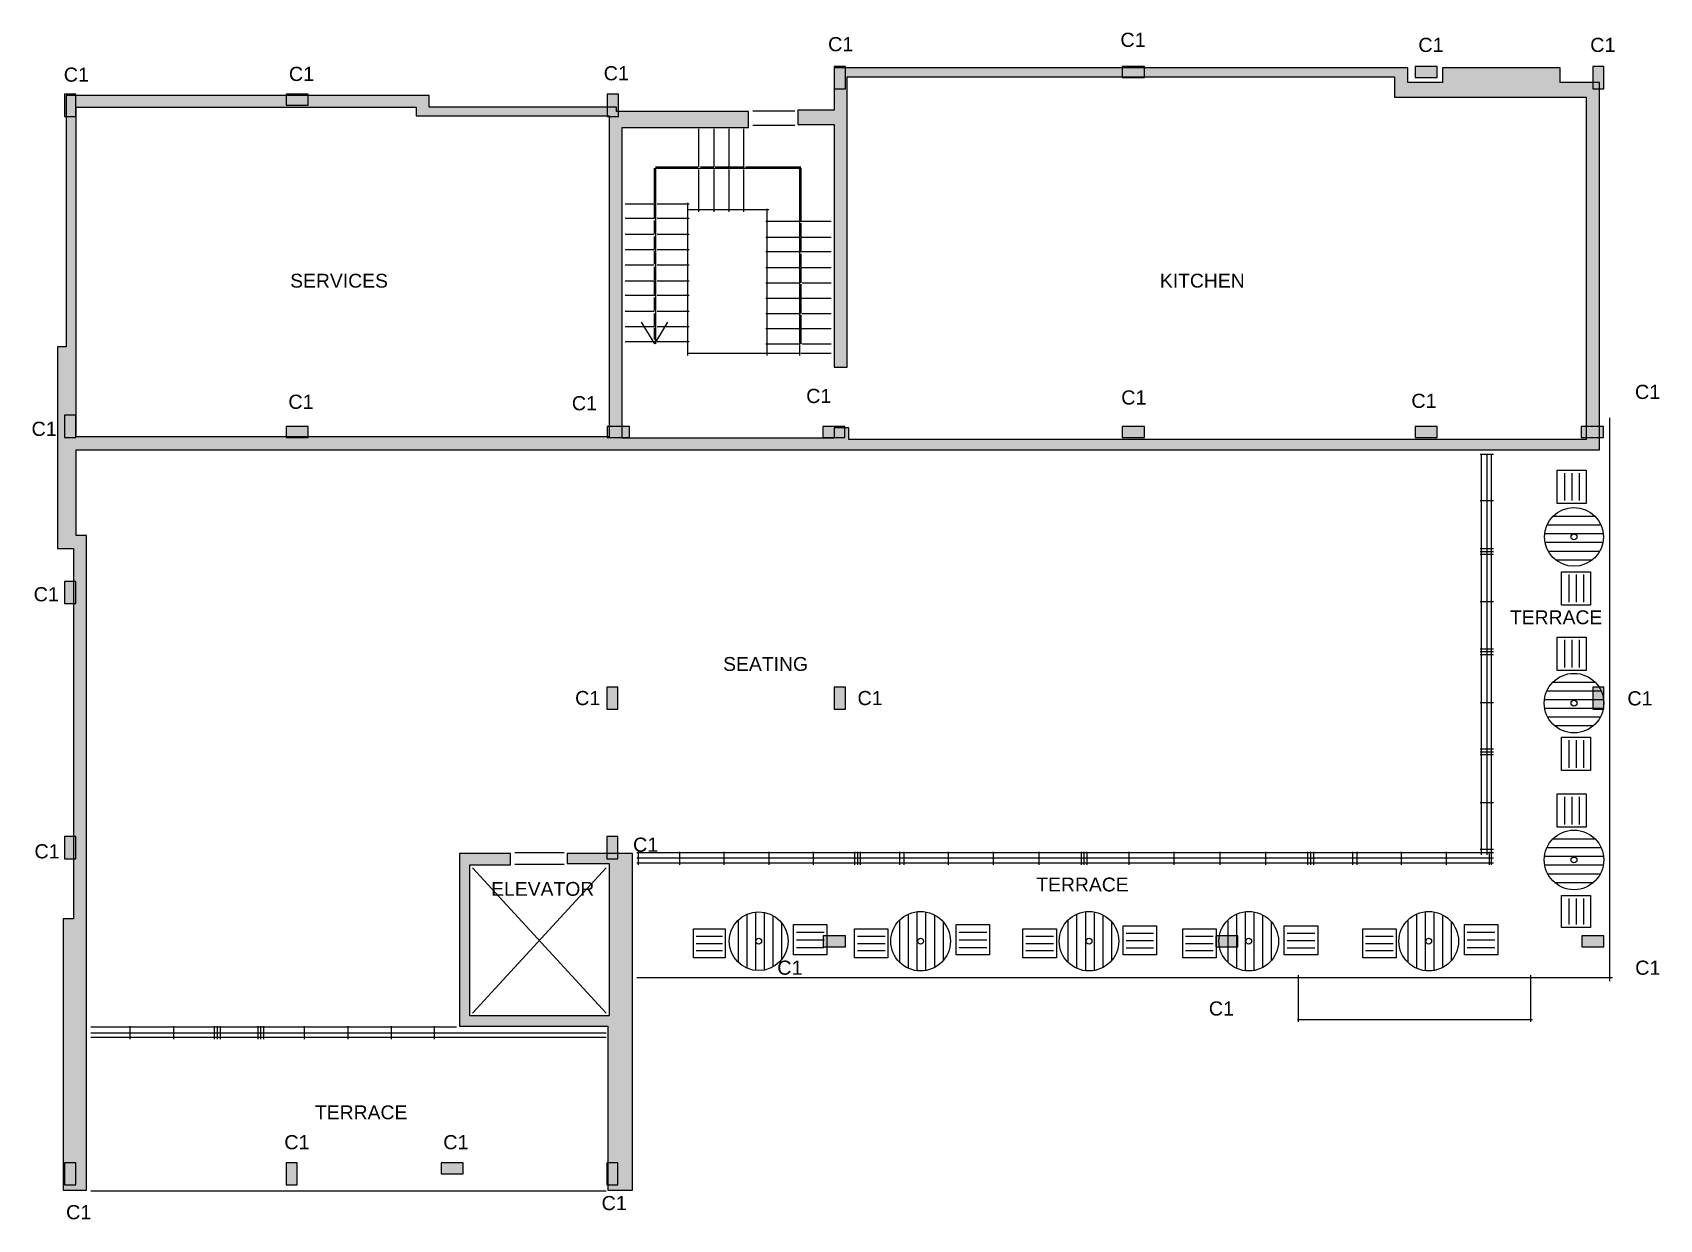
# Model space of a CAD drawing. Header units: inches. Extents: x 67.3 to 144.6, y 10.6 to 37.3.
# Drawn here: x 115.17 to 144.55, y 15.04 to 36.48 of the extents above; entities that cross this region are included whole.
import ezdxf
from ezdxf.enums import TextEntityAlignment as Align

# ---------------------------------------------------------------- set-up
doc = ezdxf.new("R2010")
doc.units = ezdxf.units.IN
doc.header["$MEASUREMENT"] = 0
for name, color, linetype in [('ARCH-COLUMN', 7, 'Continuous'), ('ARCH-ELEV', 8, 'Continuous'), ('ARCH-FURN', 8, 'Continuous'), ('ARCH-RAIL', 8, 'Continuous'), ('ARCH-STAIR', 8, 'Continuous'), ('ARCH-STAIR-PATH', 5, 'Continuous'), ('ARCH-TEXT', 5, 'Continuous'), ('ARCH-WALL', 8, 'Continuous'), ('ARCH-WALL-HATCH', 9, 'Continuous')]:
    doc.layers.add(name, color=color, linetype=linetype)
doc.styles.get("Standard").update_dxf_attribs({"font": 'arial.ttf'})

msp = doc.modelspace()

# ---------------------------------------------------------------- hatches: boundary and pattern name
at = {"layer": 'ARCH-COLUMN'}
for points in [[(129.65, 35.47), (129.85, 35.47), (129.85, 35.87), (129.65, 35.87)], [(134.85, 35.67), (135.25, 35.67), (135.25, 35.87), (134.85, 35.87)], [(140.14, 35.67), (140.54, 35.67), (140.54, 35.87), (140.14, 35.87)], [(143.35, 35.47), (143.55, 35.47), (143.55, 35.87), (143.35, 35.87)], [(115.75, 34.97), (115.95, 34.97), (115.95, 35.37), (115.75, 35.37)], [(119.75, 35.17), (120.15, 35.17), (120.15, 35.37), (119.75, 35.37)], [(125.55, 34.97), (125.75, 34.97), (125.75, 35.37), (125.55, 35.37)], [(115.75, 29.17), (115.95, 29.17), (115.95, 29.57), (115.75, 29.57)], [(119.75, 29.17), (120.15, 29.17), (120.15, 29.37), (119.75, 29.37)], [(125.55, 29.17), (125.95, 29.17), (125.95, 29.37), (125.55, 29.37)], [(129.44, 29.17), (129.84, 29.17), (129.84, 29.37), (129.44, 29.37)], [(134.85, 29.17), (135.25, 29.17), (135.25, 29.37), (134.85, 29.37)], [(140.14, 29.17), (140.54, 29.17), (140.54, 29.37), (140.14, 29.37)], [(143.14, 29.17), (143.54, 29.17), (143.54, 29.37), (143.14, 29.37)], [(115.75, 26.17), (115.95, 26.17), (115.95, 26.57), (115.75, 26.57)], [(125.54, 24.26), (125.74, 24.26), (125.74, 24.66), (125.54, 24.66)], [(129.65, 24.26), (129.85, 24.26), (129.85, 24.66), (129.65, 24.66)], [(143.35, 24.26), (143.55, 24.26), (143.55, 24.66), (143.35, 24.66)], [(115.75, 21.56), (115.95, 21.56), (115.95, 21.96), (115.75, 21.96)], [(125.54, 21.56), (125.74, 21.56), (125.74, 21.96), (125.54, 21.96)], [(129.45, 19.97), (129.85, 19.97), (129.85, 20.17), (129.45, 20.17)], [(136.54, 19.97), (136.94, 19.97), (136.94, 20.17), (136.54, 20.17)], [(143.15, 19.97), (143.55, 19.97), (143.55, 20.17), (143.15, 20.17)], [(115.75, 15.67), (115.95, 15.67), (115.95, 16.07), (115.75, 16.07)], [(119.75, 15.67), (119.95, 15.67), (119.95, 16.07), (119.75, 16.07)], [(122.55, 15.87), (122.95, 15.87), (122.95, 16.07), (122.55, 16.07)], [(125.54, 15.67), (125.74, 15.67), (125.74, 16.07), (125.54, 16.07)]]:
    msp.add_hatch(color=153, dxfattribs=at).paths.add_polyline_path(points)
at = {"layer": 'ARCH-WALL-HATCH'}
h = msp.add_hatch(color=9, dxfattribs=at)
h.paths.add_polyline_path([(122.883, 21.657), (122.883, 18.537), (125.558, 18.537), (125.558, 15.574), (126.003, 15.574), (126.003, 21.657), (124.823, 21.657), (124.823, 21.474), (125.584, 21.474), (125.584, 18.721), (123.066, 18.721), (123.066, 21.448), (123.801, 21.448), (123.801, 21.657)])
h.paths.add_polyline_path([(143.467, 35.582), (142.759, 35.582), (142.759, 35.844), (140.635, 35.844), (140.635, 35.582), (140.006, 35.582), (140.006, 35.844), (129.648, 35.844), (129.648, 35.083), (128.993, 35.083), (128.993, 34.821), (129.648, 34.821), (129.648, 30.442), (129.884, 30.442), (129.884, 35.686), (139.77, 35.686), (139.77, 35.319), (143.231, 35.319), (143.231, 29.131), (129.911, 29.131), (129.911, 29.341), (129.648, 29.341), (129.648, 29.157), (125.82, 29.157), (125.82, 34.769), (128.101, 34.769), (128.101, 35.057), (125.715, 35.057), (125.715, 35.136), (122.332, 35.136), (122.332, 35.346), (115.777, 35.346), (115.777, 30.809), (115.619, 30.809), (115.619, 27.164), (115.908, 27.164), (115.908, 20.477), (115.724, 20.477), (115.724, 15.574), (116.144, 15.574), (116.144, 27.4), (115.96, 27.4), (115.96, 28.947), (143.467, 28.947)])
h.paths.add_polyline_path([(115.96, 35.136), (122.096, 35.136), (122.096, 34.978), (125.584, 34.978), (125.584, 29.183), (115.96, 29.183)], flags=0)

# ---------------------------------------------------------------- linework, layer by layer
at = {"layer": 'ARCH-COLUMN'}
for points in [[(129.65, 35.47), (129.85, 35.47), (129.85, 35.87), (129.65, 35.87)], [(134.85, 35.67), (135.25, 35.67), (135.25, 35.87), (134.85, 35.87)], [(140.14, 35.67), (140.54, 35.67), (140.54, 35.87), (140.14, 35.87)], [(143.35, 35.47), (143.55, 35.47), (143.55, 35.87), (143.35, 35.87)], [(115.75, 34.97), (115.95, 34.97), (115.95, 35.37), (115.75, 35.37)], [(119.75, 35.17), (120.15, 35.17), (120.15, 35.37), (119.75, 35.37)], [(125.55, 34.97), (125.75, 34.97), (125.75, 35.37), (125.55, 35.37)], [(115.75, 29.17), (115.95, 29.17), (115.95, 29.57), (115.75, 29.57)], [(119.75, 29.17), (120.15, 29.17), (120.15, 29.37), (119.75, 29.37)], [(125.55, 29.17), (125.95, 29.17), (125.95, 29.37), (125.55, 29.37)], [(129.44, 29.17), (129.84, 29.17), (129.84, 29.37), (129.44, 29.37)], [(134.85, 29.17), (135.25, 29.17), (135.25, 29.37), (134.85, 29.37)], [(140.14, 29.17), (140.54, 29.17), (140.54, 29.37), (140.14, 29.37)], [(143.14, 29.17), (143.54, 29.17), (143.54, 29.37), (143.14, 29.37)], [(115.75, 26.17), (115.95, 26.17), (115.95, 26.57), (115.75, 26.57)], [(125.54, 24.26), (125.74, 24.26), (125.74, 24.66), (125.54, 24.66)], [(129.65, 24.26), (129.85, 24.26), (129.85, 24.66), (129.65, 24.66)], [(143.35, 24.26), (143.55, 24.26), (143.55, 24.66), (143.35, 24.66)], [(115.75, 21.56), (115.95, 21.56), (115.95, 21.96), (115.75, 21.96)], [(125.54, 21.56), (125.74, 21.56), (125.74, 21.96), (125.54, 21.96)], [(129.45, 19.97), (129.85, 19.97), (129.85, 20.17), (129.45, 20.17)], [(136.54, 19.97), (136.94, 19.97), (136.94, 20.17), (136.54, 20.17)], [(143.15, 19.97), (143.55, 19.97), (143.55, 20.17), (143.15, 20.17)], [(115.75, 15.67), (115.95, 15.67), (115.95, 16.07), (115.75, 16.07)], [(119.75, 15.67), (119.95, 15.67), (119.95, 16.07), (119.75, 16.07)], [(122.55, 15.87), (122.95, 15.87), (122.95, 16.07), (122.55, 16.07)], [(125.54, 15.67), (125.74, 15.67), (125.74, 16.07), (125.54, 16.07)]]:
    msp.add_lwpolyline(points, close=True, dxfattribs=at)
at = {"layer": 'ARCH-ELEV'}
for p, q in [((123.879, 21.461), (124.771, 21.461)), ((123.119, 21.395), (125.531, 18.773)), ((123.119, 18.773), (125.531, 21.395))]:
    msp.add_line(p, q, dxfattribs=at)
at = {"layer": 'ARCH-FURN'}
for p, q in [((142.838, 28.528), (142.838, 28.03)), ((142.969, 28.528), (142.969, 28.03)), ((143.1, 28.528), (143.1, 28.03)), ((142.631, 27.748), (143.386, 27.748)), ((142.481, 27.433), (143.536, 27.433)), ((142.524, 27.59), (143.494, 27.59)), ((142.487, 27.276), (143.53, 27.276)), ((142.543, 27.118), (143.474, 27.118)), ((142.675, 26.961), (143.342, 26.961)), ((142.917, 26.692), (142.917, 26.194)), ((143.048, 26.692), (143.048, 26.194)), ((143.179, 26.692), (143.179, 26.194)), ((142.838, 25.512), (142.838, 25.014)), ((142.969, 25.512), (142.969, 25.014)), ((143.1, 25.512), (143.1, 25.014)), ((142.629, 24.752), (143.389, 24.752)), ((142.475, 24.437), (143.542, 24.437)), ((142.519, 24.594), (143.498, 24.594)), ((142.479, 24.28), (143.538, 24.28)), ((142.532, 24.122), (143.485, 24.122)), ((142.657, 23.965), (143.36, 23.965)), ((142.917, 23.703), (142.917, 23.205)), ((143.048, 23.703), (143.048, 23.205)), ((143.179, 23.703), (143.179, 23.205)), ((142.838, 22.68), (142.838, 22.182)), ((142.969, 22.68), (142.969, 22.182)), ((143.1, 22.68), (143.1, 22.182)), ((142.519, 21.762), (143.498, 21.762)), ((142.629, 21.92), (143.389, 21.92)), ((142.475, 21.605), (143.542, 21.605)), ((142.479, 21.448), (143.538, 21.448)), ((142.532, 21.29), (143.485, 21.29)), ((142.657, 21.133), (143.36, 21.133)), ((128.226, 20.599), (128.226, 19.543)), ((128.383, 20.593), (128.383, 19.549)), ((131.143, 20.605), (131.143, 19.537)), ((131.3, 20.601), (131.3, 19.541)), ((134.185, 20.605), (134.185, 19.537)), ((134.342, 20.601), (134.342, 19.541)), ((137.069, 20.605), (137.069, 19.537)), ((137.227, 20.601), (137.227, 19.541)), ((140.321, 20.605), (140.321, 19.537)), ((140.478, 20.601), (140.478, 19.541)), ((142.917, 20.845), (142.917, 20.373)), ((143.048, 20.845), (143.048, 20.373)), ((143.179, 20.845), (143.179, 20.373)), ((127.911, 20.448), (127.911, 19.694)), ((128.068, 20.556), (128.068, 19.586)), ((128.54, 20.536), (128.54, 19.606)), ((128.698, 20.405), (128.698, 19.737)), ((130.828, 20.451), (130.828, 19.691)), ((130.986, 20.56), (130.986, 19.582)), ((131.458, 20.547), (131.458, 19.595)), ((131.615, 20.423), (131.615, 19.719)), ((133.87, 20.451), (133.87, 19.691)), ((134.027, 20.56), (134.027, 19.582)), ((134.499, 20.547), (134.499, 19.595)), ((134.657, 20.423), (134.657, 19.719)), ((136.755, 20.451), (136.755, 19.691)), ((136.912, 20.56), (136.912, 19.582)), ((137.384, 20.547), (137.384, 19.595)), ((137.541, 20.423), (137.541, 19.719)), ((140.006, 20.451), (140.006, 19.691)), ((140.163, 20.56), (140.163, 19.582)), ((140.635, 20.547), (140.635, 19.595)), ((140.793, 20.423), (140.793, 19.719)), ((127.157, 20.163), (127.629, 20.163)), ((127.157, 20.032), (127.629, 20.032)), ((128.967, 20.235), (129.465, 20.235)), ((128.967, 20.097), (129.465, 20.097)), ((130.068, 20.163), (130.566, 20.163)), ((130.068, 20.032), (130.566, 20.032)), ((131.903, 20.235), (132.402, 20.235)), ((131.903, 20.097), (132.402, 20.097)), ((133.11, 20.163), (133.608, 20.163)), ((133.11, 20.032), (133.608, 20.032)), ((134.919, 20.215), (135.417, 20.215)), ((134.919, 20.084), (135.417, 20.084)), ((135.994, 20.163), (136.492, 20.163)), ((135.994, 20.032), (136.492, 20.032)), ((137.83, 20.215), (138.328, 20.215)), ((137.83, 20.084), (138.328, 20.084)), ((139.246, 20.163), (139.744, 20.163)), ((139.246, 20.032), (139.744, 20.032)), ((141.081, 20.235), (141.579, 20.235)), ((141.081, 20.097), (141.579, 20.097)), ((127.157, 19.901), (127.629, 19.901)), ((128.967, 19.96), (129.465, 19.96)), ((130.068, 19.901), (130.566, 19.901)), ((131.903, 19.96), (132.402, 19.96)), ((133.11, 19.901), (133.608, 19.901)), ((134.919, 19.953), (135.417, 19.953)), ((135.994, 19.901), (136.492, 19.901)), ((137.83, 19.953), (138.328, 19.953)), ((139.246, 19.901), (139.744, 19.901)), ((141.081, 19.96), (141.579, 19.96))]:
    msp.add_line(p, q, dxfattribs=at)
for points in [[(142.707, 28.58), (143.231, 28.58), (143.231, 27.977), (142.707, 27.977)], [(142.786, 26.745), (143.31, 26.745), (143.31, 26.142), (142.786, 26.142)], [(142.707, 25.565), (143.231, 25.565), (143.231, 24.961), (142.707, 24.961)], [(142.786, 23.755), (143.31, 23.755), (143.31, 23.152), (142.786, 23.152)], [(142.707, 22.733), (143.231, 22.733), (143.231, 22.129), (142.707, 22.129)], [(142.786, 20.897), (143.31, 20.897), (143.31, 20.32), (142.786, 20.32)], [(127.105, 20.294), (127.682, 20.294), (127.682, 19.769), (127.105, 19.769)], [(128.914, 20.373), (129.517, 20.373), (129.517, 19.822), (128.914, 19.822)], [(130.015, 20.294), (130.619, 20.294), (130.619, 19.769), (130.015, 19.769)], [(131.851, 20.373), (132.454, 20.373), (132.454, 19.822), (131.851, 19.822)], [(133.057, 20.294), (133.66, 20.294), (133.66, 19.769), (133.057, 19.769)], [(134.867, 20.346), (135.47, 20.346), (135.47, 19.822), (134.867, 19.822)], [(135.942, 20.294), (136.545, 20.294), (136.545, 19.769), (135.942, 19.769)], [(137.777, 20.346), (138.38, 20.346), (138.38, 19.822), (137.777, 19.822)], [(139.193, 20.294), (139.796, 20.294), (139.796, 19.769), (139.193, 19.769)], [(141.029, 20.373), (141.632, 20.373), (141.632, 19.822), (141.029, 19.822)]]:
    msp.add_lwpolyline(points, close=True, dxfattribs=at)
for centre, radius in [((143.009, 27.374), 0.531), ((143.009, 27.374), 0.0524), ((143.009, 24.371), 0.538), ((143.009, 24.371), 0.0524), ((143.009, 21.539), 0.538), ((143.009, 21.539), 0.0524), ((128.285, 20.071), 0.531), ((131.209, 20.071), 0.538), ((134.25, 20.071), 0.538), ((137.135, 20.071), 0.538), ((140.386, 20.071), 0.538), ((128.285, 20.071), 0.0524), ((131.209, 20.071), 0.0524), ((134.25, 20.071), 0.0524), ((137.135, 20.071), 0.0524), ((140.386, 20.071), 0.0524)]:
    msp.add_circle(centre, radius, dxfattribs=at)
at = {"layer": 'ARCH-RAIL'}
for p, q in [((143.651, 29.524), (143.651, 19.35)), ((141.317, 28.869), (141.553, 28.869)), ((141.33, 28.869), (141.33, 21.631)), ((141.435, 28.869), (141.435, 21.631)), ((141.514, 28.869), (141.514, 21.448)), ((141.317, 28.03), (141.553, 28.03)), ((141.317, 27.164), (141.553, 27.164)), ((141.317, 27.112), (141.553, 27.112)), ((141.317, 27.059), (141.553, 27.059)), ((141.317, 26.207), (141.553, 26.207)), ((141.317, 25.355), (141.553, 25.355)), ((141.317, 25.302), (141.553, 25.302)), ((141.317, 25.25), (141.553, 25.25)), ((141.317, 24.385), (141.553, 24.385)), ((141.317, 23.545), (141.553, 23.545)), ((141.317, 23.493), (141.553, 23.493)), ((141.317, 23.441), (141.553, 23.441)), ((141.317, 22.575), (141.553, 22.575)), ((123.879, 21.671), (124.771, 21.671)), ((126.082, 21.671), (141.553, 21.671)), ((126.082, 21.579), (141.553, 21.579)), ((126.082, 21.487), (141.553, 21.487)), ((126.108, 21.684), (126.108, 21.448)), ((126.856, 21.684), (126.856, 21.448)), ((127.655, 21.684), (127.655, 21.448)), ((128.468, 21.684), (128.468, 21.448)), ((129.268, 21.684), (129.268, 21.448)), ((130.015, 21.684), (130.015, 21.448)), ((130.068, 21.684), (130.068, 21.448)), ((130.12, 21.684), (130.12, 21.448)), ((130.828, 21.684), (130.828, 21.448)), ((130.907, 21.684), (130.907, 21.448)), ((131.707, 21.684), (131.707, 21.448)), ((132.52, 21.684), (132.52, 21.448)), ((133.346, 21.684), (133.346, 21.448)), ((134.106, 21.684), (134.106, 21.448)), ((134.159, 21.684), (134.159, 21.448)), ((134.211, 21.684), (134.211, 21.448)), ((134.971, 21.684), (134.971, 21.448)), ((135.784, 21.684), (135.784, 21.448)), ((136.61, 21.684), (136.61, 21.448)), ((137.436, 21.684), (137.436, 21.448)), ((138.197, 21.684), (138.197, 21.448)), ((138.249, 21.684), (138.249, 21.448)), ((138.302, 21.684), (138.302, 21.448)), ((139.01, 21.684), (139.01, 21.448)), ((139.088, 21.684), (139.088, 21.448)), ((139.888, 21.684), (139.888, 21.448)), ((140.701, 21.684), (140.701, 21.448)), ((141.317, 21.736), (141.553, 21.736)), ((141.475, 21.684), (141.475, 21.448)), ((126.082, 19.415), (143.703, 19.415)), ((138.026, 19.455), (138.026, 18.616)), ((142.222, 19.455), (142.222, 18.616)), ((116.222, 18.524), (122.83, 18.524)), ((116.93, 18.537), (116.93, 18.301)), ((117.717, 18.537), (117.717, 18.301)), ((118.451, 18.537), (118.451, 18.301)), ((118.504, 18.537), (118.504, 18.301)), ((118.556, 18.537), (118.556, 18.301)), ((119.238, 18.537), (119.238, 18.301)), ((119.29, 18.537), (119.29, 18.301)), ((119.343, 18.537), (119.343, 18.301)), ((120.077, 18.537), (120.077, 18.301)), ((120.864, 18.537), (120.864, 18.301)), ((121.65, 18.537), (121.65, 18.301)), ((122.424, 18.537), (122.424, 18.301)), ((138.013, 18.655), (142.261, 18.655)), ((116.222, 18.419), (125.531, 18.419)), ((116.222, 18.34), (125.531, 18.34)), ((116.222, 15.561), (125.531, 15.561))]:
    msp.add_line(p, q, dxfattribs=at)
at = {"layer": 'ARCH-STAIR'}
for p, q in [((128.18, 35.07), (128.94, 35.07)), ((127.197, 34.742), (127.197, 34.061)), ((127.472, 34.742), (127.472, 34.061)), ((127.747, 34.742), (127.747, 34.034)), ((128.009, 34.742), (128.009, 34.034)), ((128.18, 34.808), (128.94, 34.808)), ((126.397, 34.034), (126.397, 33.405)), ((126.423, 34.061), (127.183, 34.061)), ((127.197, 34.008), (127.197, 33.248)), ((127.236, 34.061), (127.472, 34.061)), ((127.472, 34.008), (127.472, 33.248)), ((127.498, 34.061), (127.734, 34.061)), ((127.747, 34.008), (127.747, 33.248)), ((127.76, 34.061), (128.023, 34.061)), ((128.009, 34.008), (128.009, 33.248)), ((128.049, 34.061), (129.045, 34.061)), ((129.045, 34.034), (129.045, 33.064)), ((125.872, 33.392), (126.423, 33.392)), ((126.397, 33.379), (126.397, 33.117)), ((126.449, 33.392), (127.026, 33.392)), ((127, 33.405), (127, 30.652)), ((127, 33.287), (128.468, 33.287)), ((128.429, 33.3), (128.429, 30.652)), ((125.872, 33.13), (126.423, 33.13)), ((126.397, 33.09), (126.397, 32.854)), ((126.449, 33.13), (127.026, 33.13)), ((128.416, 33.077), (129.019, 33.077)), ((129.045, 33.077), (129.596, 33.077)), ((129.045, 33.038), (129.045, 32.802)), ((125.872, 32.841), (126.397, 32.841)), ((126.397, 32.802), (126.397, 32.566)), ((126.449, 32.841), (127.026, 32.841)), ((128.416, 32.789), (129.019, 32.789)), ((129.045, 32.789), (129.596, 32.789)), ((129.045, 32.776), (129.045, 32.514)), ((125.872, 32.566), (126.397, 32.566)), ((126.397, 32.54), (126.397, 32.304)), ((126.449, 32.566), (127.026, 32.566)), ((128.416, 32.527), (129.019, 32.527)), ((129.045, 32.527), (129.596, 32.527)), ((129.045, 32.487), (129.045, 32.251)), ((125.872, 32.291), (126.397, 32.291)), ((126.397, 32.251), (126.397, 32.015)), ((126.449, 32.291), (127.026, 32.291)), ((128.416, 32.238), (129.019, 32.238)), ((129.045, 32.238), (129.596, 32.238)), ((129.045, 32.225), (129.045, 31.963)), ((125.872, 32.002), (126.423, 32.002)), ((125.872, 31.74), (126.423, 31.74)), ((126.397, 31.989), (126.397, 31.727)), ((126.449, 32.002), (127.026, 32.002)), ((126.449, 31.74), (127.026, 31.74)), ((128.416, 31.963), (129.019, 31.963)), ((129.045, 31.937), (129.045, 31.412)), ((129.071, 31.963), (129.596, 31.963)), ((125.872, 31.452), (126.397, 31.452)), ((126.397, 31.701), (126.397, 31.465)), ((126.449, 31.452), (127.026, 31.452)), ((128.416, 31.688), (129.019, 31.688)), ((129.045, 31.688), (129.596, 31.688)), ((125.872, 31.176), (126.397, 31.176)), ((126.397, 31.412), (126.397, 31.176)), ((126.397, 31.15), (126.397, 30.94)), ((126.449, 31.176), (127.026, 31.176)), ((128.416, 31.412), (129.019, 31.412)), ((129.045, 31.386), (129.045, 30.862)), ((129.071, 31.412), (129.596, 31.412)), ((125.872, 30.901), (126.423, 30.901)), ((126.449, 30.901), (127.026, 30.901)), ((128.416, 31.137), (129.019, 31.137)), ((128.416, 30.862), (129.019, 30.862)), ((129.045, 31.137), (129.596, 31.137)), ((129.071, 30.862), (129.596, 30.862)), ((127, 30.691), (129.019, 30.691)), ((129.045, 30.691), (129.596, 30.691))]:
    msp.add_line(p, q, dxfattribs=at)
at = {"layer": 'ARCH-STAIR-PATH'}
for p, q in [((126.423, 34.034), (129.045, 34.034)), ((126.423, 34.034), (126.423, 30.862)), ((129.019, 34.034), (129.019, 30.652)), ((126.406, 30.86), (126.17, 31.253)), ((126.406, 30.86), (126.642, 31.253))]:
    msp.add_line(p, q, dxfattribs=at)
at = {"layer": 'ARCH-WALL'}
for points in [[(143.467, 35.582), (142.759, 35.582), (142.759, 35.844), (140.635, 35.844), (140.635, 35.582), (140.006, 35.582), (140.006, 35.844), (129.648, 35.844), (129.648, 35.083), (128.993, 35.083), (128.993, 34.821), (129.648, 34.821), (129.648, 30.442), (129.884, 30.442), (129.884, 35.686), (139.77, 35.686), (139.77, 35.319), (143.231, 35.319), (143.231, 29.131), (129.911, 29.131), (129.911, 29.341), (129.648, 29.341), (129.648, 29.157), (125.82, 29.157), (125.82, 34.769), (128.101, 34.769), (128.101, 35.057), (125.715, 35.057), (125.715, 35.136), (122.332, 35.136), (122.332, 35.346), (115.777, 35.346), (115.777, 30.809), (115.619, 30.809), (115.619, 27.164), (115.908, 27.164), (115.908, 20.477), (115.724, 20.477), (115.724, 15.574), (116.144, 15.574), (116.144, 27.4), (115.96, 27.4), (115.96, 28.947), (143.467, 28.947)], [(115.96, 35.136), (122.096, 35.136), (122.096, 34.978), (125.584, 34.978), (125.584, 29.183), (115.96, 29.183)], [(122.883, 21.657), (122.883, 18.537), (125.558, 18.537), (125.558, 15.574), (126.003, 15.574), (126.003, 21.657), (124.823, 21.657), (124.823, 21.474), (125.584, 21.474), (125.584, 18.721), (123.066, 18.721), (123.066, 21.448), (123.801, 21.448), (123.801, 21.657)]]:
    msp.add_lwpolyline(points, close=True, dxfattribs=at)

# ---------------------------------------------------------------- texts
at = {"layer": 'ARCH-COLUMN', "color": 7, "true_color": 0xffffff}
for p in [(134.817, 36.225), (129.538, 36.146), (140.198, 36.133), (143.302, 36.133), (115.734, 35.596), (119.8, 35.609), (125.485, 35.621), (129.142, 29.792), (134.832, 29.765), (144.11, 29.865), (119.79, 29.687), (124.91, 29.661), (140.072, 29.704), (115.152, 29.198), (115.19, 26.21), (124.969, 24.335), (130.069, 24.335), (143.973, 24.33), (115.205, 21.567), (126.015, 21.687), (128.62, 19.465), (144.114, 19.465), (136.414, 18.728), (119.717, 16.313), (122.588, 16.313), (115.776, 15.049), (125.447, 15.213)]:
    msp.add_text('C1', height=0.2556, dxfattribs=at).set_placement(p)
at = {"layer": 'ARCH-TEXT'}
for s, p in [('SERVICES', (120.706, 32.001)), ('KITCHEN', (136.296, 32.002)), ('TERRACE', (142.686, 25.922)), ('SEATING', (128.409, 25.079)), ('TERRACE', (134.132, 21.095)), ('ELEVATOR', (124.384, 21.016)), ('TERRACE', (121.105, 16.98))]:
    msp.add_text(s, height=0.25, dxfattribs=at).set_placement(p, align=Align.MIDDLE_CENTER)

doc.saveas('drawing.dxf')
